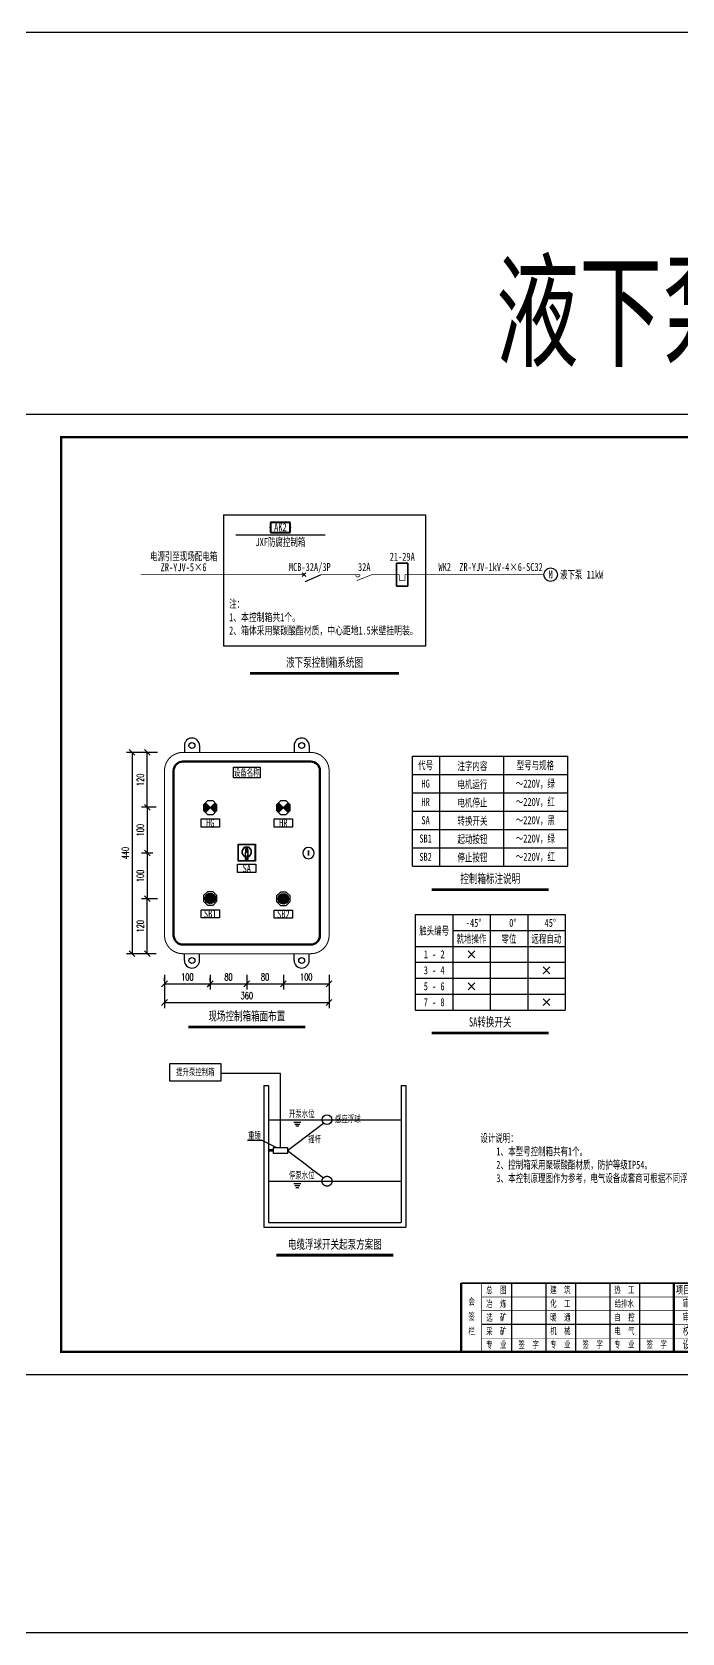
# Model space of a CAD drawing. Header units: millimetres. Extents: x 257344 to 1270023, y 272924 to 540726.
# Drawn here: x 698634 to 727070, y 446375 to 516375 of the extents above; entities that cross this region are included whole.
import ezdxf
from ezdxf.enums import TextEntityAlignment as Align

# ---------------------------------------------------------------- set-up
doc = ezdxf.new("R2010")
doc.units = ezdxf.units.MM
doc.linetypes.add('事故照明', pattern=[800, 600, 0, -200, 0])
doc.linetypes.add('常规', pattern=[20, 10, 0, 10])
for name, color, linetype in [('1', 7, 'Continuous'), ('4', 1, 'Continuous'), ('动力平面导线层', 3, '常规'), ('动力平面设备层', 1, 'Continuous'), ('图框', 7, 'Continuous'), ('文字', 7, 'Continuous'), ('标注-照明', 7, 'Continuous'), ('照明平面导线层', 3, 'Continuous'), ('照明平面设备层', 1, 'Continuous'), ('电气-接地设计-接地线', 3, '接地线'), ('高低压系统', 4, 'Continuous')]:
    doc.layers.add(name, color=color, linetype=linetype)
for name, color, linetype, lineweight in [('CAXA0层', 7, 'Continuous', 25), ('SW', 8, 'Continuous', 20), ('TEXT', 4, 'Continuous', 0)]:
    doc.layers.add(name, color=color, linetype=linetype, lineweight=lineweight)
doc.styles.add('DIM_FONT', font='txt.shx', dxfattribs={"width": 0.7, "bigfont": 'hzdx.shx'})
doc.styles.add('HZ', font='', dxfattribs={"width": 0.75})
doc.styles.add('标准', font='', dxfattribs={"width": 0.667})
doc.styles.get('HZ').set_extended_font_data('SimSun')
doc.styles.get('标准').set_extended_font_data('NSimSun')
doc.linetypes.add('接地线', pattern='A,500,[136,EESLTYPE.shx,S=100,R=0,X=0,Y=0],500,-200,60,-200', length=1460)
doc.dimstyles.new('副本 DIM20', dxfattribs={"dimtxt": 300, "dimasz": 2, "dimexe": 250, "dimexo": 300, "dimgap": 150, "dimtad": 1, "dimdec": 0, "dimlfac": 0.05, "dimzin": 0, "dimdsep": 46, "dimtxsty": 'DIM_FONT', "dimblk1": '_DIMX', "dimblk2": '_DIMX', "dimsah": 1, "dimcen": 0, "dimclrd": 3, "dimclre": 3, "dimclrt": 7, "dimadec": 0, "dimazin": 0, "dimtfac": 1, "dimtdec": 0, "dimtix": 1, "dimtmove": 2, "dimatfit": 3, "dimldrblk": '_DIMX', "dimfxl": 250, "dimtolj": 1, "dimtzin": 0, "dimarcsym": 0})

# ---------------------------------------------------------------- blocks, each defined once
blk = doc.blocks.new('_Oblique')
at = {"color": 0, "linetype": 'ByBlock', "lineweight": -2}
blk.add_line((-0.5, -0.5), (0.5, 0.5), dxfattribs=at)
blk = doc.blocks.new('*D50')
at = {"layer": '1', "color": 3, "linetype": 'ByBlock', "lineweight": -2}
for p, q in [((703749, 484876), (702763, 484876)), ((703013, 484876), (703013, 476076)), ((703749, 476076), (702763, 476076))]:
    blk.add_line(p, q, dxfattribs=at)
at = {"layer": 'Defpoints', "color": 0, "linetype": 'ByBlock'}
for p in [(704049, 484876), (703013, 476076), (704049, 476076)]:
    blk.add_point(p, dxfattribs=at)
at = {"layer": '1', "color": 3, "linetype": 'ByBlock', "lineweight": -2, "xscale": 250, "yscale": 250, "zscale": 250}
for p, rotation in [((703013, 484876), 90), ((703013, 476076), 270)]:
    blk.add_blockref('_Oblique', p, dxfattribs=dict(at, rotation=rotation))
at = {"layer": '1', "color": 7, "linetype": 'ByBlock', "insert": (702713, 480476), "char_height": 300, "attachment_point": 5, "rotation": 90, "style": 'DIM_FONT'}
blk.add_mtext('\\A1;440', dxfattribs=at)
blk = doc.blocks.new('_DIMX')
blk.add_line((-150, 0), (150, 0))
at = {"const_width": 50}
blk.add_lwpolyline([(-70, -70), (70, 70)], dxfattribs=at)
blk = doc.blocks.new('*D51')
at = {"layer": '1', "color": 3, "linetype": 'ByBlock', "lineweight": -2}
for p, q in [((704131, 478476), (703427, 478476)), ((703677, 476076), (703677, 478476)), ((704072, 476076), (703427, 476076))]:
    blk.add_line(p, q, dxfattribs=at)
at = {"layer": 'Defpoints', "color": 0, "linetype": 'ByBlock'}
for p in [(703677, 478476), (704431, 478476), (704372, 476076)]:
    blk.add_point(p, dxfattribs=at)
at = {"layer": '1', "color": 3, "linetype": 'ByBlock', "lineweight": -2, "xscale": 250, "yscale": 250, "zscale": 250}
for p, rotation in [((703677, 478476), 90), ((703677, 476076), 270)]:
    blk.add_blockref('_Oblique', p, dxfattribs=dict(at, rotation=rotation))
at = {"layer": '1', "color": 7, "linetype": 'ByBlock', "insert": (703377, 477276), "char_height": 300, "attachment_point": 5, "rotation": 90, "style": 'DIM_FONT'}
blk.add_mtext('\\A1;120', dxfattribs=at)
blk = doc.blocks.new('*D52')
at = {"layer": '1', "color": 3, "linetype": 'ByBlock', "lineweight": -2}
for p, q in [((703855, 480476), (703427, 480476)), ((703677, 480476), (703677, 478476)), ((703917, 478476), (703427, 478476))]:
    blk.add_line(p, q, dxfattribs=at)
at = {"layer": 'Defpoints', "color": 0, "linetype": 'ByBlock'}
for p in [(704155, 480476), (703677, 478476), (704217, 478476)]:
    blk.add_point(p, dxfattribs=at)
at = {"layer": '1', "color": 3, "linetype": 'ByBlock', "lineweight": -2, "xscale": 250, "yscale": 250, "zscale": 250}
for p, rotation in [((703677, 480476), 90), ((703677, 478476), 270)]:
    blk.add_blockref('_Oblique', p, dxfattribs=dict(at, rotation=rotation))
at = {"layer": '1', "color": 7, "linetype": 'ByBlock', "insert": (703377, 479476), "char_height": 300, "attachment_point": 5, "rotation": 90, "style": 'DIM_FONT'}
blk.add_mtext('\\A1;100', dxfattribs=at)
blk = doc.blocks.new('*D53')
at = {"layer": '1', "color": 3, "linetype": 'ByBlock', "lineweight": -2}
for p, q in [((703855, 482476), (703427, 482476)), ((703677, 482476), (703677, 480476)), ((703917, 480476), (703427, 480476))]:
    blk.add_line(p, q, dxfattribs=at)
at = {"layer": 'Defpoints', "color": 0, "linetype": 'ByBlock'}
for p in [(704155, 482476), (703677, 480476), (704217, 480476)]:
    blk.add_point(p, dxfattribs=at)
at = {"layer": '1', "color": 3, "linetype": 'ByBlock', "lineweight": -2, "xscale": 250, "yscale": 250, "zscale": 250}
for p, rotation in [((703677, 482476), 90), ((703677, 480476), 270)]:
    blk.add_blockref('_Oblique', p, dxfattribs=dict(at, rotation=rotation))
at = {"layer": '1', "color": 7, "linetype": 'ByBlock', "insert": (703377, 481476), "char_height": 300, "attachment_point": 5, "rotation": 90, "style": 'DIM_FONT'}
blk.add_mtext('\\A1;100', dxfattribs=at)
blk = doc.blocks.new('*D54')
at = {"layer": '1', "color": 3, "linetype": 'ByBlock', "lineweight": -2}
for p, q in [((704131, 484876), (703427, 484876)), ((703677, 482476), (703677, 484876)), ((704072, 482476), (703427, 482476))]:
    blk.add_line(p, q, dxfattribs=at)
at = {"layer": 'Defpoints', "color": 0, "linetype": 'ByBlock'}
for p in [(703677, 484876), (704431, 484876), (704372, 482476)]:
    blk.add_point(p, dxfattribs=at)
at = {"layer": '1', "color": 3, "linetype": 'ByBlock', "lineweight": -2, "xscale": 250, "yscale": 250, "zscale": 250}
for p, rotation in [((703677, 484876), 90), ((703677, 482476), 270)]:
    blk.add_blockref('_Oblique', p, dxfattribs=dict(at, rotation=rotation))
at = {"layer": '1', "color": 7, "linetype": 'ByBlock', "insert": (703377, 483676), "char_height": 300, "attachment_point": 5, "rotation": 90, "style": 'DIM_FONT'}
blk.add_mtext('\\A1;120', dxfattribs=at)
blk = doc.blocks.new('*D55')
at = {"layer": '1', "color": 3, "linetype": 'ByBlock', "lineweight": -2}
for p, q in [((708030, 475153), (708030, 474508)), ((708030, 474758), (709631, 474758)), ((709631, 475153), (709631, 474508))]:
    blk.add_line(p, q, dxfattribs=at)
at = {"layer": 'Defpoints', "color": 0, "linetype": 'ByBlock'}
for p in [(708030, 475453), (709631, 475453), (709631, 474758)]:
    blk.add_point(p, dxfattribs=at)
at = {"layer": '1', "color": 3, "linetype": 'ByBlock', "lineweight": -2, "xscale": 250, "yscale": 250, "zscale": 250, "rotation": 180}
blk.add_blockref('_Oblique', (708030, 474758), dxfattribs=at)
at = {"layer": '1', "color": 3, "linetype": 'ByBlock', "lineweight": -2, "xscale": 250, "yscale": 250, "zscale": 250}
blk.add_blockref('_Oblique', (709631, 474758), dxfattribs=at)
at = {"layer": '1', "color": 7, "linetype": 'ByBlock', "insert": (708830, 475058), "char_height": 300, "attachment_point": 5, "style": 'DIM_FONT'}
blk.add_mtext('\\A1;80', dxfattribs=at)
blk = doc.blocks.new('*D56')
at = {"layer": '1', "color": 3, "linetype": 'ByBlock', "lineweight": -2}
for p, q in [((709631, 475153), (709631, 474508)), ((709631, 474758), (711631, 474758)), ((711631, 475153), (711631, 474508))]:
    blk.add_line(p, q, dxfattribs=at)
at = {"layer": 'Defpoints', "color": 0, "linetype": 'ByBlock'}
for p in [(709631, 475453), (711631, 475453), (711631, 474758)]:
    blk.add_point(p, dxfattribs=at)
at = {"layer": '1', "color": 3, "linetype": 'ByBlock', "lineweight": -2, "xscale": 250, "yscale": 250, "zscale": 250, "rotation": 180}
blk.add_blockref('_Oblique', (709631, 474758), dxfattribs=at)
at = {"layer": '1', "color": 3, "linetype": 'ByBlock', "lineweight": -2, "xscale": 250, "yscale": 250, "zscale": 250}
blk.add_blockref('_Oblique', (711631, 474758), dxfattribs=at)
at = {"layer": '1', "color": 7, "linetype": 'ByBlock', "insert": (710631, 475058), "char_height": 300, "attachment_point": 5, "style": 'DIM_FONT'}
blk.add_mtext('\\A1;100', dxfattribs=at)
blk = doc.blocks.new('*D57')
at = {"layer": '1', "color": 3, "linetype": 'ByBlock', "lineweight": -2}
for p, q in [((704431, 475153), (704431, 473692)), ((711631, 475153), (711631, 473692)), ((704431, 473942), (711631, 473942))]:
    blk.add_line(p, q, dxfattribs=at)
at = {"layer": 'Defpoints', "color": 0, "linetype": 'ByBlock'}
for p in [(704431, 475453), (711631, 475453), (711631, 473942)]:
    blk.add_point(p, dxfattribs=at)
at = {"layer": '1', "color": 3, "linetype": 'ByBlock', "lineweight": -2, "xscale": 250, "yscale": 250, "zscale": 250, "rotation": 180}
blk.add_blockref('_Oblique', (704431, 473942), dxfattribs=at)
at = {"layer": '1', "color": 3, "linetype": 'ByBlock', "lineweight": -2, "xscale": 250, "yscale": 250, "zscale": 250}
blk.add_blockref('_Oblique', (711631, 473942), dxfattribs=at)
at = {"layer": '1', "color": 7, "linetype": 'ByBlock', "insert": (708031, 474242), "char_height": 300, "attachment_point": 5, "style": 'DIM_FONT'}
blk.add_mtext('\\A1;360', dxfattribs=at)
blk = doc.blocks.new('*D58')
at = {"layer": '1', "color": 3, "linetype": 'ByBlock', "lineweight": -2}
for p, q in [((704431, 474870), (704431, 475008)), ((704431, 474758), (706431, 474758)), ((706431, 474870), (706431, 475008))]:
    blk.add_line(p, q, dxfattribs=at)
at = {"layer": 'Defpoints', "color": 0, "linetype": 'ByBlock'}
for p in [(706431, 474758), (704431, 474570), (706431, 474570)]:
    blk.add_point(p, dxfattribs=at)
at = {"layer": '1', "color": 3, "linetype": 'ByBlock', "lineweight": -2, "xscale": 250, "yscale": 250, "zscale": 250, "rotation": 180}
blk.add_blockref('_Oblique', (704431, 474758), dxfattribs=at)
at = {"layer": '1', "color": 3, "linetype": 'ByBlock', "lineweight": -2, "xscale": 250, "yscale": 250, "zscale": 250}
blk.add_blockref('_Oblique', (706431, 474758), dxfattribs=at)
at = {"layer": '1', "color": 7, "linetype": 'ByBlock', "insert": (705431, 475058), "char_height": 300, "attachment_point": 5, "style": 'DIM_FONT'}
blk.add_mtext('\\A1;100', dxfattribs=at)
blk = doc.blocks.new('*D59')
at = {"layer": '1', "color": 3, "linetype": 'ByBlock', "lineweight": -2}
for p, q in [((706428, 475153), (706428, 474508)), ((706428, 474758), (708030, 474758)), ((708030, 475153), (708030, 474508))]:
    blk.add_line(p, q, dxfattribs=at)
at = {"layer": 'Defpoints', "color": 0, "linetype": 'ByBlock'}
for p in [(706428, 475453), (708030, 475453), (708030, 474758)]:
    blk.add_point(p, dxfattribs=at)
at = {"layer": '1', "color": 3, "linetype": 'ByBlock', "lineweight": -2, "xscale": 250, "yscale": 250, "zscale": 250, "rotation": 180}
blk.add_blockref('_Oblique', (706428, 474758), dxfattribs=at)
at = {"layer": '1', "color": 3, "linetype": 'ByBlock', "lineweight": -2, "xscale": 250, "yscale": 250, "zscale": 250}
blk.add_blockref('_Oblique', (708030, 474758), dxfattribs=at)
at = {"layer": '1', "color": 7, "linetype": 'ByBlock', "insert": (707229, 475058), "char_height": 300, "attachment_point": 5, "style": 'DIM_FONT'}
blk.add_mtext('\\A1;80', dxfattribs=at)
blk = doc.blocks.new('PLA1')
at = {"color": 0, "linetype": 'ByBlock', "lineweight": -2}
for p, q in [((-500, 500), (-500, 0)), ((500, 500), (-500, 500)), ((-500, 0), (500, 0)), ((500, 0), (500, 500))]:
    blk.add_line(p, q, dxfattribs=at)
for p in [(-500, 250), (0, 500), (0, 0), (500, 250)]:
    blk.add_point(p, dxfattribs=at)
blk = doc.blocks.new('JJH')
at = {"color": 3, "linetype": '常规', "lineweight": 35}
for p, q in [((-500, -500), (-500, 0)), ((500, 0), (-500, 0)), ((500, -500), (500, 0)), ((-500, -500), (500, -500))]:
    blk.add_line(p, q, dxfattribs=at)
at = {"color": 3, "linetype": '常规', "lineweight": 35, "const_width": 30}
blk.add_lwpolyline([(0, 100), (0, -125), (-250, -125), (-250, -375), (0, -375), (0, -600)], dxfattribs=at)
blk = doc.blocks.new('GGF')
at = {"layer": '照明平面导线层', "color": 3, "linetype": '常规', "lineweight": 25, "ltscale": 2, "const_width": 30}
for points in [[(0, 0), (0, -365)], [(0, -1065), (-261, -402)], [(0, -365), (0, -544)], [(0, -1065), (0, -1429)]]:
    blk.add_lwpolyline(points, dxfattribs=at)
blk.add_lwpolyline([(0, -544, -1.122007), (0, -365, -1.343832)], format="xyb", dxfattribs=at)
blk = doc.blocks.new('DYDQ0201')
at = {"color": 0}
for points, const_width in [([(0, 0), (0, -3.75)], 0.3), ([(0, -11.25), (-3.11, -4.12)], 0.5), ([(0.86, -4.61), (-0.86, -2.89)], 0.5), ([(-0.86, -4.61), (0.86, -2.89)], 0.5), ([(0, -11.25), (0, -15)], 0.3)]:
    blk.add_lwpolyline(points, dxfattribs=dict(at, const_width=const_width))
blk = doc.blocks.new('3')
at = {"layer": 'TEXT', "color": 7, "lineweight": 25, "style": 'HZ', "width": 0.75}
for s, height, p in [('铜陵有色设计研究院有限责任公司', 400, (221501, 249018)), ('Tongling Nonferrous Design and Research Institute Co.,Ltd.', 200, (221613, 248659))]:
    blk.add_text(s, height=height, dxfattribs=at).set_placement(p)
blk = doc.blocks.new('铜陵有色图签02')
at = {"layer": '图框', "linetype": 'Continuous', "lineweight": 50}
for p, q in [((-38401, 3003), (-38401, 1)), ((-29100, 3001), (-29100, 0))]:
    blk.add_line(p, q, dxfattribs=at)
at = {"layer": '图框', "color": 7, "linetype": 'Continuous', "lineweight": 25}
for p, q in [((-36201, 3010), (-36201, 9)), ((-34701, 3010), (-34701, 9)), ((-33401, 3017), (-33401, 16)), ((-31901, 3017), (-31901, 16)), ((-30601, 3017), (-30601, 16)), ((-29100, 1201), (-37501, 1201))]:
    blk.add_line(p, q, dxfattribs=at)
at = {"layer": '图框', "color": 7, "linetype": 'Continuous', "lineweight": 35}
for p, q in [((-27300, 3001), (-27300, 1)), ((-21600, 1197), (-21600, -3)), ((-17100, 1200), (-17100, 0)), ((-15450, 0), (-15450, 1200)), ((-14550, 1200), (-14550, 0)), ((-12000, 1201), (-12000, 1)), ((-6900, 1202), (-6900, 2))]:
    blk.add_line(p, q, dxfattribs=at)
at = {"layer": '图框', "lineweight": 25}
blk.add_line((-17723, 1830), (-13223, 1830), dxfattribs=at)
at = {"layer": '图框', "lineweight": 70, "const_width": 70}
blk.add_lwpolyline([(-17980, 3001), (0, 3001), (-38401, 3001)], dxfattribs=at)
at = {"layer": '图框', "color": 7, "linetype": 'Continuous', "lineweight": 25, "const_width": 25}
for points in [[(-37501, 3000), (-37501, 0)], [(-25800, 3001), (-25800, 1)], [(-24300, 3001), (-24300, 1)], [(-23100, 2401), (-37501, 2401)], [(-23100, 1801), (-37501, 1801)], [(-23100, 1201), (-29100, 1201)], [(-602, 943), (-932, 371), (-272, 371), (-602, 943)], [(-12900, 600), (-18000, 600), (-37501, 600)]]:
    blk.add_lwpolyline(points, dxfattribs=at)
at = {"layer": '图框', "linetype": 'Continuous', "lineweight": 50, "const_width": 50}
for points in [[(-23100, 3001), (-23100, 1)], [(-18000, 3000), (-18000, 0)]]:
    blk.add_lwpolyline(points, dxfattribs=at)
at = {"layer": '图框', "lineweight": 50, "const_width": 50}
for points in [[(-12900, 3001), (-12900, 1)], [(-7800, 3001), (-7800, 1)], [(0, 3000), (0, 0)], [(-23100, 1200), (0, 1200)]]:
    blk.add_lwpolyline(points, dxfattribs=at)
at = {"layer": '图框', "lineweight": 25, "const_width": 35}
blk.add_lwpolyline([(-17723, 1930), (-13223, 1930)], dxfattribs=at)
at = {"layer": '图框', "color": 7, "linetype": 'Continuous', "lineweight": 35, "const_width": 25}
blk.add_lwpolyline([(-1200, 1201), (-1200, 0)], dxfattribs=at)
at = {"layer": '图框', "linetype": 'Continuous', "lineweight": 70, "const_width": 70}
blk.add_lwpolyline([(-38401, 1), (0, 0)], dxfattribs=at)
at = {"layer": '图框', "lineweight": 25}
blk.add_blockref('3', (-228268, -246986), dxfattribs=at)
at = {"layer": 'TEXT', "color": 7, "lineweight": 25, "style": '标准', "width": 0.667}
for s, height, p in [('总  图', 300, (-36862, 2555)), ('建  筑', 300, (-34062, 2562)), ('热  工', 300, (-31262, 2562)), ('项目负责人', 350, (-28197, 2541)), ('会', 300, (-37942, 2054)), ('冶  炼', 300, (-36862, 1955)), ('化  工', 300, (-34062, 1962)), ('给排水', 300, (-31262, 1962)), ('审  定', 350, (-28197, 1941)), ('签', 300, (-37942, 1404)), ('选  矿', 300, (-36862, 1355)), ('暖  通', 300, (-34062, 1362)), ('自  控', 300, (-31262, 1362)), ('审  核', 350, (-28197, 1341)), ('栏', 300, (-37942, 754)), ('采  矿', 300, (-36862, 754)), ('机  械', 300, (-34062, 761)), ('电  气', 300, (-31262, 761)), ('校  对', 350, (-28197, 741)), ('项目编号', 350, (-22343, 730)), ('专业', 350, (-17559, 730)), ('比例', 350, (-15009, 730)), ('所属', 350, (-12438, 730)), ('图号', 350, (-7339, 495)), ('专  业', 300, (-36862, 170)), ('签  字', 300, (-35449, 170)), ('专  业', 300, (-34062, 177)), ('签  字', 300, (-32649, 177)), ('专  业', 300, (-31262, 177)), ('签  字', 300, (-29849, 177)), ('设  计', 350, (-28197, 139)), ('设计阶段', 350, (-22343, 130)), ('图幅', 350, (-17559, 130)), ('日期', 350, (-15009, 130)), ('图号', 350, (-12438, 130))]:
    blk.add_text(s, height=height, dxfattribs=at).set_placement(p, align=Align.CENTER)

msp = doc.modelspace()

# ---------------------------------------------------------------- hatches: boundary and pattern name
at = {"linetype": 'ByBlock', "lineweight": 25}
h = msp.add_hatch(dxfattribs=at)
h.set_pattern_fill('ANSI31', color=3, scale=184.8, style=0)
h.set_pattern_definition([(45, (142028.618, 484655.48), (-16.3341666, 16.3341666), [])])
h.paths.add_polyline_path([(706431, 482460.5), (706222.1, 482669.8, 0.1991281), (706135.3, 482460.5, 0.1986966), (706221.7, 482251.6)])
h.paths.add_polyline_path([(706640.2, 482669.4), (706431, 482460.5), (706639.9, 482251.3, 0.1991281), (706726.7, 482460.5, 0.1986966)])
h = msp.add_hatch(dxfattribs=at)
h.set_pattern_fill('ANSI31', color=1, scale=184.8, style=0)
h.set_pattern_definition([(45, (146618.47, 484655.48), (-16.3341666, 16.3341666), [])])
h.paths.add_polyline_path([(709631, 482460.5), (709422.1, 482669.8, 0.1991281), (709335.3, 482460.5, 0.1986966), (709421.7, 482251.6)])
h.paths.add_polyline_path([(709840.2, 482669.4), (709631, 482460.5), (709839.9, 482251.3, 0.1991281), (709926.7, 482460.5, 0.1986966)])
at = {"layer": '文字', "linetype": 'ByBlock', "ltscale": 0.2}
h = msp.add_hatch(dxfattribs=at)
h.set_pattern_fill('ANSI31', color=0, scale=308, style=0)
h.set_pattern_definition([(45, (-2656074.973, 1853464.288), (-27.22361108, 27.22361108), [])])
edge = h.paths.add_edge_path()
edge.add_line((708090.6, 480212.9), (708090.6, 480488.2))
edge.add_line((707965.9, 480488.2), (707965.9, 480212.9))
edge.add_arc((707194.2, 480488.2), 896.4, 360, 366.231132)
edge.add_arc((707610, 480533.6), 478.1, 6.231132, 14.766974)
edge.add_arc((707868.9, 480601.9), 210.4, 14.766974, 32.471625)
edge.add_arc((708028.2, 480703.2), 21.5, 32.471625, 90)
edge.add_arc((708028.2, 480703.2), 21.5, 90, 147.528375)
edge.add_arc((708187.5, 480601.9), 210.4, 147.528375, 165.233026)
edge.add_arc((708446.4, 480533.6), 478.1, 165.233026, 173.768868)
edge.add_arc((708862.3, 480488.2), 896.4, 173.768868, 180)
edge.add_line((707965.9, 480212.9), (708090.6, 480212.9))
at = {"layer": '电气-接地设计-接地线', "linetype": 'ByBlock', "ltscale": 0.2}
h = msp.add_hatch(color=3, dxfattribs=at)
edge = h.paths.add_edge_path()
edge.add_arc((706431, 478491.6), 230.3, 0, 360)
h = msp.add_hatch(color=1, dxfattribs=at)
edge = h.paths.add_edge_path()
edge.add_arc((709631, 478476), 230.3, 0, 360)

# ---------------------------------------------------------------- linework, layer by layer
at = {"color": 0, "lineweight": -3, "ltscale": 100}
for p, q in [((707008.8, 495264.6), (715853.7, 495264.6)), ((707008.8, 495264.6), (707008.8, 489525.5)), ((715853.7, 495264.6), (715853.7, 489525.5)), ((715853.7, 489525.5), (707008.8, 489525.5))]:
    msp.add_line(p, q, dxfattribs=at)
for p, q in [((721366.5, 492497.8), (721366.5, 492518.1)), ((709506.4, 470834.3), (706898.7, 470834.3)), ((709506.4, 467601), (709506.4, 470834.3)), ((708781.3, 470318), (708781.3, 464118)), ((708781.3, 470318), (708981.3, 470318)), ((708981.3, 470318), (708981.3, 464318)), ((714781.3, 470318), (714781.3, 464318)), ((714781.3, 470318), (714981.3, 470318)), ((714981.3, 470318), (714981.3, 464118)), ((708981.3, 468818), (714781.3, 468818)), ((709810.5, 467473.5), (711381.3, 468671)), ((709202.3, 467501.9), (708981.3, 467501.9)), ((709202.3, 467441.8), (708981.3, 467441.8)), ((708981.3, 466129), (714781.3, 466129)), ((708781.3, 464118), (714981.3, 464118)), ((708981.3, 464318), (714781.3, 464318))]:
    msp.add_line(p, q)
at = {"color": 3, "linetype": 'ByBlock', "lineweight": 25}
for p, q in [((706640.2, 482669.4), (706221.7, 482251.6)), ((706639.9, 482251.3), (706222.1, 482669.8))]:
    msp.add_line(p, q, dxfattribs=at)
at = {"color": 1, "linetype": 'ByBlock', "lineweight": 25}
for p, q in [((709840.2, 482669.4), (709421.7, 482251.6)), ((709839.9, 482251.3), (709422.1, 482669.8))]:
    msp.add_line(p, q, dxfattribs=at)
at = {"color": 0, "linetype": 'ByBlock', "lineweight": 25}
for p, q in [((707965.9, 480488.2), (707965.9, 480212.9)), ((707965.9, 480212.9), (708090.6, 480212.9)), ((708090.6, 480212.9), (708090.6, 480488.2))]:
    msp.add_line(p, q, dxfattribs=at)
at = {"color": 0}
for p in [(708063.9, 467916.3), (709315.8, 467601)]:
    msp.add_line(p, (708671.9, 467916.3), dxfattribs=at)
at = {"linetype": '事故照明'}
msp.add_line((709810.5, 467473.5), (711381.3, 466276), dxfattribs=at)
at = {"color": 3}
for points in [[(257344.3, 516374.7), (780473.3, 516374.7), (780473.3, 446374.7), (257344.3, 446374.7)], [(709202.3, 467601), (709810.5, 467601), (709810.5, 467345.9), (709202.3, 467345.9)]]:
    msp.add_lwpolyline(points, close=True, dxfattribs=at)
at = {"color": 4, "linetype": 'ByBlock', "lineweight": 35, "const_width": 30}
msp.add_lwpolyline([(714481.4, 492648), (714706.4, 492648)], dxfattribs=at)
at = {"color": 252, "linetype": 'ByBlock', "lineweight": 50}
for points in [[(705231, 484476, 0.4142136), (704831, 484076)], [(711231, 484076, 0.4142136), (710831, 484476)], [(704831, 476876, 0.4142136), (705231, 476476)], [(710831, 476476, 0.4142136), (711231, 476876)]]:
    msp.add_lwpolyline(points, format="xyb", dxfattribs=at)
for points in [[(705231, 484476), (710831, 484476)], [(704831, 476876), (704831, 484076)], [(711231, 484076), (711231, 476876)], [(710831, 476476), (705231, 476476)]]:
    msp.add_lwpolyline(points, dxfattribs=at)
at = {"color": 0, "linetype": 'ByBlock', "lineweight": 25}
for points in [[(707451.3, 484226), (708610.6, 484226), (708610.6, 483770), (707451.3, 483770)], [(706031.9, 481969.2), (706830, 481969.2), (706830, 481606.4), (706031.9, 481606.4)], [(709231.9, 481969.2), (710030, 481969.2), (710030, 481606.4), (709231.9, 481606.4)], [(707647, 480870), (708409.5, 480870), (708409.5, 480117.7), (707647, 480117.7)], [(707630.6, 479984.7), (708428.7, 479984.7), (708428.7, 479621.9), (707630.6, 479621.9)], [(706031.9, 478000.2), (706830, 478000.2), (706830, 477637.4), (706031.9, 477637.4)], [(709231.9, 477984.7), (710030, 477984.7), (710030, 477621.9), (709231.9, 477621.9)]]:
    msp.add_lwpolyline(points, close=True, dxfattribs=at)
at = {"color": 3, "linetype": 'ByBlock', "lineweight": 25}
msp.add_lwpolyline([(706308.5, 482756.2), (706135.3, 482583), (706135.3, 482338), (706308.5, 482164.8), (706553.5, 482164.8), (706726.7, 482338), (706726.7, 482583), (706553.5, 482756.2)], close=True, dxfattribs=at)
at = {"color": 1, "linetype": 'ByBlock', "lineweight": 25}
msp.add_lwpolyline([(709508.5, 482756.2), (709335.3, 482583), (709335.3, 482338), (709508.5, 482164.8), (709753.5, 482164.8), (709926.7, 482338), (709926.7, 482583), (709753.5, 482756.2)], close=True, dxfattribs=at)
at = {"color": 0, "linetype": 'ByBlock', "lineweight": 25}
msp.add_lwpolyline([(708090.6, 480488.2, 0.0271951), (708085.3, 480585.5, 0.0372619), (708072.3, 480655.5, 0.0774052), (708046.4, 480714.8, 0.2564233), (708028.2, 480724.7, 0.2564233), (708010.1, 480714.8, 0.0774052), (707984.1, 480655.5, 0.0372619), (707971.2, 480585.5, 0.0271951), (707965.9, 480488.2, 0.0271951)], format="xyb", dxfattribs=at)
at = {"color": 3, "linetype": 'ByBlock', "const_width": 64}
msp.add_lwpolyline([(710731.2, 480595.9), (710731.2, 480359.9)], dxfattribs=at)
at = {"linetype": 'ByBlock', "lineweight": 25}
for points in [[(706308.5, 478787.2), (706135.3, 478614), (706135.3, 478369.1), (706308.5, 478195.9), (706553.5, 478195.9), (706726.7, 478369.1), (706726.7, 478614), (706553.5, 478787.2)], [(709508.5, 478771.7), (709335.3, 478598.5), (709335.3, 478353.6), (709508.5, 478180.4), (709753.5, 478180.4), (709926.7, 478353.6), (709926.7, 478598.5), (709753.5, 478771.7)]]:
    msp.add_lwpolyline(points, close=True, dxfattribs=at)
at = {"color": 4}
msp.add_lwpolyline([(704659.8, 471275.5), (706898.7, 471275.5), (706898.7, 470495), (704659.8, 470495)], close=True, dxfattribs=at)
at = {"color": 1, "lineweight": 30, "ltscale": 100}
msp.add_circle((721320.2, 492648), 295.9, dxfattribs=at)
msp.add_circle((711539.4, 468818), 215.8)
at = {"linetype": '事故照明'}
msp.add_circle((711539.4, 466129), 215.8, dxfattribs=at)
at = {"color": 0, "linetype": 'ByBlock', "lineweight": 25}
for radius, start, end in [(216.5, 286.739479, 253.260521), (200.7, 288.096502, 251.903498)]:
    msp.add_arc((708028.2, 480524), radius, start, end, dxfattribs=at)
at = {"color": 3, "linetype": 'ByBlock'}
for start, end in [(90, 270), (270, 90)]:
    msp.add_arc((710731, 480476), 250, start, end, dxfattribs=at)
at = {"layer": '4', "color": 0, "linetype": 'ByBlock'}
for p, q in [((705301, 485176), (705301, 484876)), ((705961, 485176), (705961, 484876)), ((710101, 485176), (710101, 484876)), ((710761, 485176), (710761, 484876)), ((705301, 475776), (705301, 476076)), ((705961, 475776), (705961, 476076)), ((710101, 475776), (710101, 476076)), ((710761, 475776), (710761, 476076))]:
    msp.add_line(p, q, dxfattribs=at)
at = {"layer": '4', "color": 0, "linetype": 'ByBlock', "const_width": 45}
for points in [[(705231, 484876, 0.4142136), (704431, 484076)], [(711631, 484076, 0.4142136), (710831, 484876)], [(704431, 476876, 0.4142136), (705231, 476076)], [(710831, 476076, 0.4142136), (711631, 476876)]]:
    msp.add_lwpolyline(points, format="xyb", dxfattribs=at)
for points in [[(705231, 484876), (710831, 484876)], [(704431, 476876), (704431, 484076)], [(711631, 484076), (711631, 476876)], [(710831, 476076), (705231, 476076)]]:
    msp.add_lwpolyline(points, dxfattribs=at)
at = {"layer": '4', "color": 0, "linetype": 'ByBlock'}
for centre in [(705631, 485176), (710431, 485176), (705631, 475776), (710431, 475776)]:
    msp.add_circle(centre, 130, dxfattribs=at)
for centre, start, end in [((705631, 485176), 0, 180), ((710431, 485176), 0, 180), ((705631, 475776), 180, 0), ((710431, 475776), 180, 0)]:
    msp.add_arc(centre, 330, start, end, dxfattribs=at)
at = {"layer": 'CAXA0层', "color": 0, "linetype": 'Continuous', "lineweight": 30}
msp.add_line((707543.9, 494385.2), (711456, 494385.2), dxfattribs=at)
at = {"layer": 'CAXA0层', "color": 2, "linetype": 'Continuous', "lineweight": 40}
msp.add_line((708178.1, 488360.5), (714684.4, 488360.5), dxfattribs=at)
at = {"layer": 'CAXA0层', "color": 2, "linetype": 'Continuous', "lineweight": 0}
msp.add_line((708178.1, 488295), (714684.4, 488295), dxfattribs=at)
at = {"layer": 'CAXA0层', "color": 2, "linetype": 'ByBlock', "lineweight": 40}
for p, q in [((716132.6, 478904.3), (721230.7, 478904.3)), ((705482.1, 472898.4), (710580.3, 472898.4)), ((716132.6, 472635), (721230.7, 472635)), ((709332.2, 462916.8), (714430.4, 462916.8))]:
    msp.add_line(p, q, dxfattribs=at)
at = {"layer": 'CAXA0层', "color": 2, "linetype": 'ByBlock', "lineweight": 0}
for p, q in [((716132.6, 478838.8), (721230.7, 478838.8)), ((705482.1, 472832.9), (710580.3, 472832.9)), ((716132.6, 472569.5), (721230.7, 472569.5)), ((709332.2, 462851.3), (714430.4, 462851.3))]:
    msp.add_line(p, q, dxfattribs=at)
at = {"layer": 'SW', "color": 7, "linetype": 'ByBlock', "lineweight": 25}
for p, q in [((715281.6, 484706), (716481.6, 484706)), ((715281.6, 483906), (715281.6, 484706)), ((716481.6, 484706), (719281.6, 484706)), ((716481.6, 483906), (716481.6, 484706)), ((719281.6, 483906), (719281.6, 484706)), ((719281.6, 484706), (722081.6, 484706)), ((722081.6, 483906), (722081.6, 484706)), ((715281.6, 483106), (715281.6, 483906)), ((715281.6, 483906), (716481.6, 483906)), ((716481.6, 483106), (716481.6, 483906)), ((716481.6, 483906), (719281.6, 483906)), ((719281.6, 483106), (719281.6, 483906)), ((719281.6, 483906), (722081.6, 483906)), ((722081.6, 483106), (722081.6, 483906)), ((722081.6, 483106), (722081.6, 483906)), ((715281.6, 482306), (715281.6, 483106)), ((715281.6, 483106), (716481.6, 483106)), ((716481.6, 482306), (716481.6, 483106)), ((716481.6, 483106), (719281.6, 483106)), ((719281.6, 482306), (719281.6, 483106)), ((719281.6, 483106), (722081.6, 483106)), ((722081.6, 482306), (722081.6, 483106)), ((722081.6, 482306), (722081.6, 483106)), ((715281.6, 482306), (716481.6, 482306)), ((715281.6, 481506), (715281.6, 482306)), ((716481.6, 482306), (719281.6, 482306)), ((716481.6, 481506), (716481.6, 482306)), ((719281.6, 481506), (719281.6, 482306)), ((719281.6, 482306), (722081.6, 482306)), ((722081.6, 481506), (722081.6, 482306)), ((722081.6, 481506), (722081.6, 482306)), ((715281.6, 480706), (715281.6, 481506)), ((715281.6, 481506), (716481.6, 481506)), ((716481.6, 480706), (716481.6, 481506)), ((716481.6, 481506), (719281.6, 481506)), ((719281.6, 480706), (719281.6, 481506)), ((719281.6, 481506), (722081.6, 481506)), ((722081.6, 480706), (722081.6, 481506)), ((722081.6, 480706), (722081.6, 481506)), ((715281.6, 480706), (716481.6, 480706)), ((715281.6, 479906), (715281.6, 480706)), ((716481.6, 480706), (719281.6, 480706)), ((716481.6, 479906), (716481.6, 480706)), ((719281.6, 480706), (722081.6, 480706)), ((719281.6, 479906), (719281.6, 480706)), ((722081.6, 479906), (722081.6, 480706)), ((715281.6, 479906), (716481.6, 479906)), ((716481.6, 479906), (719281.6, 479906)), ((719281.6, 479906), (722081.6, 479906)), ((715402.9, 477793.6), (721960.4, 477793.6)), ((715402.9, 477793.6), (715402.9, 473604.6)), ((717042.3, 477793.6), (717042.3, 473604.6)), ((718681.6, 477793.6), (718681.6, 473604.6)), ((720321, 477793.6), (720321, 473604.6)), ((721960.4, 477793.6), (721960.4, 473604.6)), ((717042.3, 477095.4), (721960.4, 477095.4)), ((715402.9, 476397.3), (721960.4, 476397.3)), ((717713.9, 476194.5), (718010.1, 475898.3)), ((717713.9, 475898.3), (718010.1, 476194.5)), ((715402.9, 475699.1), (721960.4, 475699.1)), ((720992.6, 475496.3), (721288.8, 475200.1)), ((720992.6, 475200.1), (721288.8, 475496.3)), ((715402.9, 475000.9), (721960.4, 475000.9)), ((717713.9, 474798.2), (718010.1, 474502)), ((717713.9, 474502), (718010.1, 474798.2)), ((715402.9, 474302.7), (721960.4, 474302.7)), ((720992.6, 474100), (721288.8, 473803.8)), ((720992.6, 473803.8), (721288.8, 474100)), ((715402.9, 473604.6), (721960.4, 473604.6)), ((715402.9, 473604.6), (721960.4, 473604.6)), ((715402.9, 473604.6), (721960.4, 473604.6))]:
    msp.add_line(p, q, dxfattribs=at)
at = {"layer": '动力平面设备层', "color": 0, "linetype": 'ByBlock', "lineweight": -3, "ltscale": 100}
for p, q in [((710087.8, 468712.2), (710397.3, 468712.2)), ((710129.5, 468628), (710355.6, 468628)), ((710171.2, 468543.7), (710313.9, 468543.7)), ((710087.8, 466023.2), (710397.3, 466023.2)), ((710129.5, 465939), (710355.6, 465939)), ((710171.2, 465854.8), (710313.9, 465854.8))]:
    msp.add_line(p, q, dxfattribs=at)
at = {"layer": '图框', "linetype": 'Continuous', "lineweight": 100, "const_width": 100}
msp.add_lwpolyline([(699908.8, 458665.5), (755808.8, 458665.5), (755808.8, 498665.5), (699908.8, 498665.5)], close=True, dxfattribs=at)
at = {"layer": '文字', "color": 4, "linetype": 'ByBlock', "lineweight": 25, "const_width": 30}
for points in [[(711658.8, 492647.9), (712435, 492648)], [(713864.2, 492648), (714481.4, 492648)], [(715181.4, 492648), (721024.3, 492648)]]:
    msp.add_lwpolyline(points, dxfattribs=at)
at = {"layer": '标注-照明', "color": 0, "linetype": 'ByBlock'}
msp.add_lwpolyline([(707673.4, 480850.2), (708383, 480850.2), (708383, 480140.6), (707673.4, 480140.6)], close=True, dxfattribs=at)
at = {"layer": '照明平面设备层', "color": 0, "lineweight": -3, "ltscale": 100}
msp.add_lwpolyline([(697408.8, 499665.5), (756808.8, 499665.5), (756808.8, 457665.5), (697408.8, 457665.5)], close=True, dxfattribs=at)
at = {"layer": '照明平面设备层', "color": 130, "lineweight": -3, "const_width": 30}
for points in [[(703392.9, 492647.9), (709061.6, 492647.9)], [(709061.6, 492647.9), (710158.8, 492647.9)]]:
    msp.add_lwpolyline(points, dxfattribs=at)
at = {"layer": '电气-接地设计-接地线', "color": 3, "linetype": 'ByBlock', "ltscale": 0.2}
msp.add_circle((706431, 478491.6), 230.3, dxfattribs=at)
at = {"layer": '电气-接地设计-接地线', "color": 1, "linetype": 'ByBlock', "ltscale": 0.2}
msp.add_circle((709631, 478476), 230.3, dxfattribs=at)

# ---------------------------------------------------------------- block references
at = {"layer": '动力平面导线层', "color": 4, "linetype": 'ByBlock', "rotation": 90}
for name, p in [('JJH', (714581.4, 492648)), ('GGF', (712435, 492648))]:
    msp.add_blockref(name, p, dxfattribs=at)
at = {"layer": '图框', "lineweight": 25}
msp.add_blockref('铜陵有色图签02', (755808.8, 458665.5), dxfattribs=at)
at = {"layer": '照明平面设备层', "color": 1, "lineweight": 40, "xscale": 0.8640000005252659, "yscale": 0.8640000005252659, "zscale": 0.8640000000000001}
msp.add_blockref('PLA1', (709500, 494494.1), dxfattribs=at)
at = {"layer": '高低压系统', "lineweight": -3, "xscale": 100, "yscale": 100, "zscale": 100, "rotation": 90}
msp.add_blockref('DYDQ0201', (710158.8, 492647.9), dxfattribs=at)

# ---------------------------------------------------------------- texts
at = {"layer": 'SW', "color": 4, "linetype": 'ByBlock', "lineweight": 25, "style": '标准', "width": 0.667}
msp.add_text('液下泵AK2', height=4000, dxfattribs=at).set_placement((727108.8, 502165), align=Align.CENTER)
at = {"layer": 'SW', "color": 7, "linetype": 'Continuous', "lineweight": 25, "style": '标准', "width": 0.667}
for s, p in [('JXF防腐控制箱', (709500, 493898.2)), ('AK2', (709500, 494549.3)), ('电源引至现场配电箱', (705266.4, 493273.5)), ('21-29A', (714831.4, 493258.6)), ('ZR-YJV-5×6', (705266.4, 492800.5)), ('MCB-32A/3P', (710786.4, 492807.9)), ('32A', (713168.3, 492807.9)), ('液下泵 11kW', (722680.2, 492475.4))]:
    msp.add_text(s, height=350, dxfattribs=at).set_placement(p, align=Align.CENTER)
for s, p in [('WK2', (716414.9, 492808)), ('ZR-YJV-1kV-4×6-SC32', (717327.6, 492808))]:
    msp.add_text(s, height=350, dxfattribs=at).set_placement(p)
at = {"layer": 'SW', "color": 1, "linetype": 'Continuous', "lineweight": 25, "style": '标准', "width": 0.667}
msp.add_text('M', height=350, dxfattribs=at).set_placement((721320.2, 492489), align=Align.CENTER)
at = {"layer": 'SW', "color": 2, "linetype": 'Continuous', "lineweight": 25, "style": '标准', "width": 0.667}
msp.add_text('液下泵控制箱系统图', height=400, dxfattribs=at).set_placement((711431.3, 488615.5), align=Align.CENTER)
at = {"layer": 'SW', "color": 7, "linetype": 'ByBlock', "lineweight": 25, "style": '标准', "width": 0.667}
for s, height, p in [('代号', 350, (715853, 484137)), ('注字内容', 350, (717900.9, 484106)), ('型号与规格', 350, (720653.8, 484137)), ('设备名称', 300, (708028.1, 483847.8)), ('电机运行', 350, (717900.9, 483306)), ('～220V，绿', 350, (720653.8, 483337)), ('HG', 350, (715853, 483337)), ('HR', 350, (715853, 482537)), ('电机停止', 350, (717900.9, 482506)), ('～220V，红', 350, (720653.8, 482537)), ('HG', 350, (706429.6, 481618.6)), ('HR', 350, (709629.6, 481618.6)), ('SA', 350, (715853, 481737)), ('转换开关', 350, (717900.9, 481706)), ('～220V，黑', 350, (720653.8, 481737)), ('SB1', 350, (715853, 480937)), ('起动按钮', 350, (717900.9, 480906)), ('～220V，绿', 350, (720653.8, 480937)), ('SB2', 350, (715853, 480137)), ('停止按钮', 350, (717900.9, 480106)), ('～220V，红', 350, (720653.8, 480137)), ('SA', 350, (708028.3, 479634.1)), ('SB1', 350, (706429.6, 477649.6)), ('SB2', 350, (709629.6, 477634.1)), ('-45°', 350, (717954.3, 477249.7)), ('0°', 350, (719669, 477249.7)), ('45°', 350, (721307.6, 477249.7)), ('触头编号', 350, (716228.1, 476904)), ('就地操作', 350, (717858.3, 476551.5)), ('零位', 350, (719497.7, 476551.5)), ('远程自动', 350, (721137, 476551.5)), ('1 - 2', 350, (716228.1, 475874.7)), ('3 - 4', 350, (716228.1, 475176.5)), ('5 - 6', 350, (716228.1, 474478.4)), ('7 - 8', 350, (716228.1, 473780.2))]:
    msp.add_text(s, height=height, dxfattribs=at).set_placement(p, align=Align.CENTER)
at = {"layer": 'SW', "color": 2, "linetype": 'ByBlock', "lineweight": 25, "style": '标准', "width": 0.667}
for s, p in [('控制箱标注说明', (718681.4, 479159.3)), ('现场控制箱箱面布置', (708031, 473153.4)), ('SA转换开关', (718681.4, 472890)), ('电缆浮球开关起泵方案图', (711881.1, 463171.8))]:
    msp.add_text(s, height=400, dxfattribs=at).set_placement(p, align=Align.CENTER)
at = {"layer": 'SW', "color": 0, "linetype": 'Continuous', "lineweight": 25, "insert": (707261, 491547.8), "char_height": 350, "width": 8834.871, "attachment_point": 1, "style": '标准'}
msp.add_mtext('注：\\P{\\fNSimSun|b0|i0|c134|p34;\\W0.7;1、本控制箱共1个。\\P2、箱体采用聚碳酸酯材质，中心距地1.5米壁挂明装。}', dxfattribs=at)
at = {"layer": 'SW', "color": 0, "linetype": 'ByBlock', "lineweight": 25, "insert": (718249.3, 468187.7), "char_height": 350, "width": 23102.543, "attachment_point": 1, "style": '标准'}
msp.add_mtext('设计说明：\\P{\\W0.7;    1、\\W0.667;\\C7;本型号控制箱共有1个。\\P\\W0.7;\\C0;    2、\\W0.667;\\C7;控制箱采用聚碳酸酯材质，防护等级IP54。\\P\\W0.7;\\C0;    3、\\W0.667;\\C7;本控制原理图作为参考，电气设备成套商可根据不同浮球类别进行深化设计。}', dxfattribs=at)
at = {"layer": 'TEXT', "color": 4, "linetype": 'ByBlock', "ltscale": 100, "style": '标准', "width": 0.667}
msp.add_text('提升泵控制箱', height=300, dxfattribs=at).set_placement((705779.2, 470751.9), align=Align.CENTER)
at = {"layer": 'TEXT', "color": 2, "linetype": 'ByBlock', "ltscale": 100, "style": '标准', "width": 0.667}
for s, p in [('开泵水位', (710431.9, 468928.5)), ('停泵水位', (710431.9, 466239.5))]:
    msp.add_text(s, height=300, dxfattribs=at).set_placement(p, align=Align.CENTER)
at = {"layer": 'TEXT', "color": 0, "linetype": 'ByBlock', "ltscale": 100, "style": '标准', "width": 0.667}
for s, p in [('感应浮球', (712450.8, 468704)), ('重锤', (708367.9, 467984.6)), ('摇杆', (710995.7, 467818.8))]:
    msp.add_text(s, height=300, dxfattribs=at).set_placement(p, align=Align.CENTER)

# ---------------------------------------------------------------- dimensions: what is measured, and where the dimension line sits
at = {"layer": '1', "color": 0, "linetype": 'ByBlock'}
for base, p1, p2, angle, picture, middle in [((703012.6, 476076), (704049.1, 484876), (704049.1, 476076), 90, '*D50', (702712.6, 480476)), ((703676.6, 484876), (704372.3, 482476), (704431, 484876), 270, '*D54', (703376.6, 483676)), ((703676.6, 480476), (704155.3, 482476), (704217.4, 480476), 270, '*D53', (703376.6, 481476)), ((703676.6, 478476), (704155.3, 480476), (704217.4, 478476), 270, '*D52', (703376.6, 479476)), ((703676.6, 478476), (704372.3, 476076), (704431, 478476), 270, '*D51', (703376.6, 477276))]:
    dim = msp.add_linear_dim(base=base, p1=p1, p2=p2, angle=angle, dimstyle='副本 DIM20', override={"dimasz": 250, "dimblk1": 'Oblique', "dimblk2": 'Oblique'}, dxfattribs=at)
    dim.commit()
    dim.dimension.update_dxf_attribs({"geometry": picture, "text_midpoint": middle})
for base, p1, p2, picture, middle in [((711631, 473942.5), (704431, 475453.3), (711631, 475453.3), '*D57', (708031, 474242.5)), ((708029.6, 474757.7), (706428.3, 475453.3), (708029.6, 475453.3), '*D59', (707228.9, 475057.7)), ((709631, 474757.7), (708029.6, 475453.3), (709631, 475453.3), '*D55', (708830.3, 475057.7)), ((711631, 474757.7), (709631, 475453.3), (711631, 475453.3), '*D56', (710631, 475057.7)), ((706431, 474757.7), (704431, 474569.9), (706431, 474569.9), '*D58', (705431, 475057.7))]:
    dim = msp.add_linear_dim(base=base, p1=p1, p2=p2, dimstyle='副本 DIM20', override={"dimasz": 250, "dimblk1": 'Oblique', "dimblk2": 'Oblique'}, dxfattribs=at)
    dim.commit()
    dim.dimension.update_dxf_attribs({"geometry": picture, "text_midpoint": middle})

doc.saveas('drawing.dxf')
